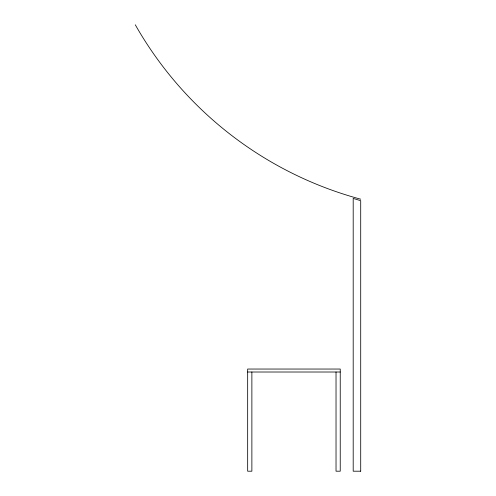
<?xml version="1.0" encoding="UTF-8"?>
<svg xmlns="http://www.w3.org/2000/svg" width="496" height="496" viewBox="0 0 496 496"><rect width="100%" height="100%" fill="white"/><g stroke="black" fill="none" stroke-linecap="round" stroke-linejoin="round"><path stroke-width="0.74" d="M247.665 372.012L340.237 372.012M336.028 372.012L336.028 471.2L340.237 471.2L340.237 369.043L247.665 369.043L247.665 471.2L251.875 471.2L251.875 372.012M360.71 199.194A369.873 369.873 0 0 1 135.29 24.8M360.71 471.2L353.195 471.2L353.195 198.406L360.71 200.694L360.71 471.2"/></g></svg>
